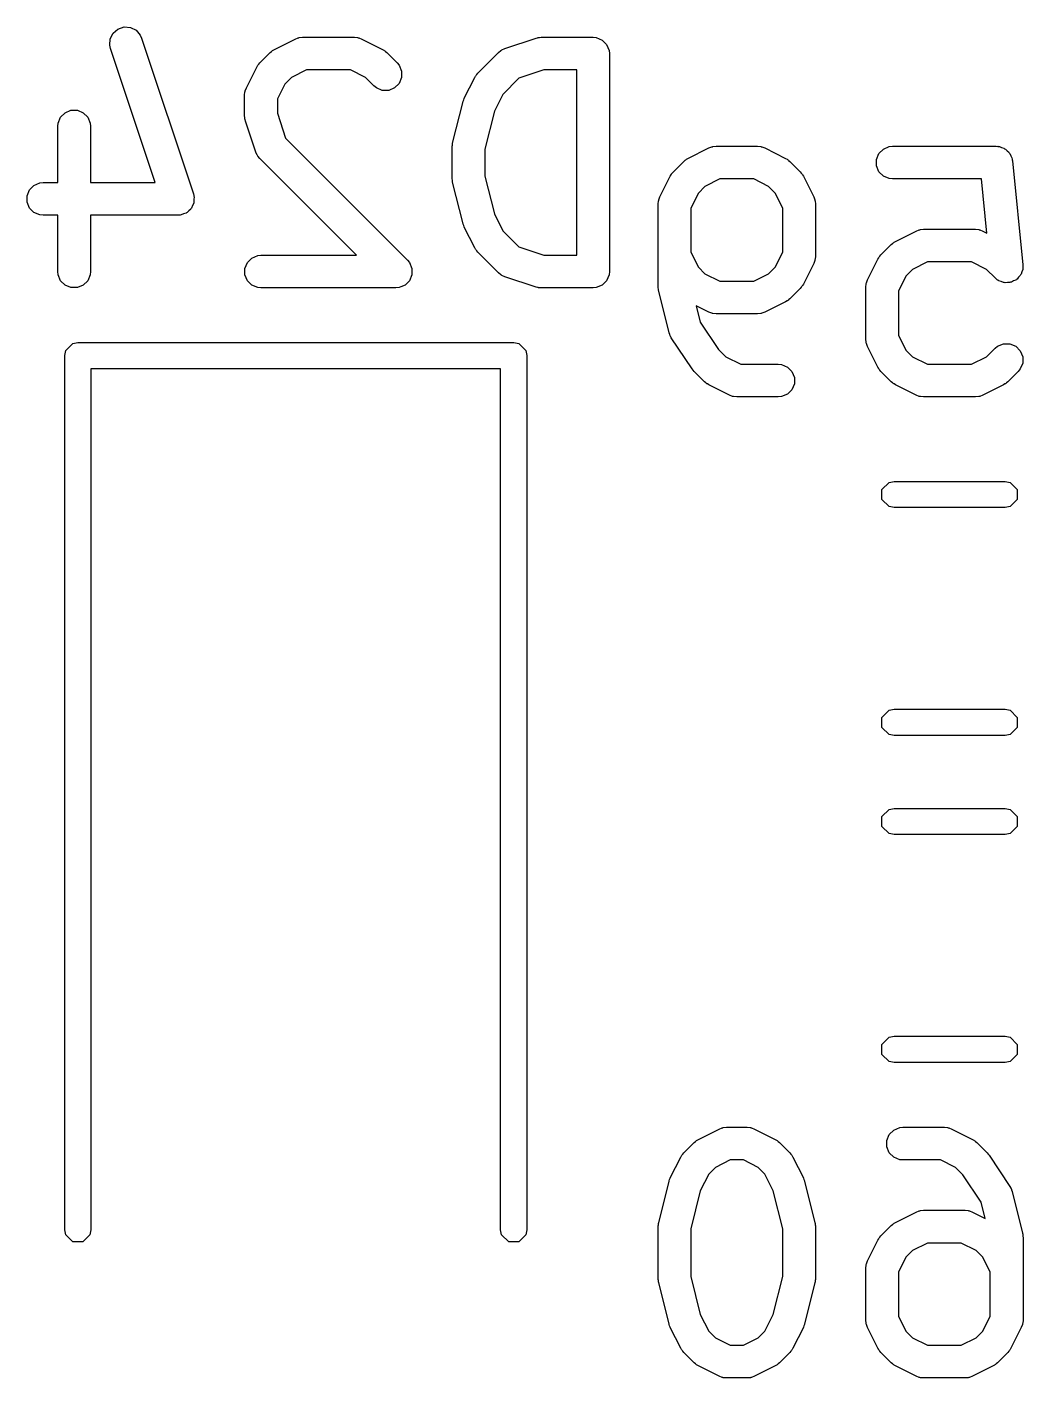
# Model space of a CAD drawing. Header units: inches. Extents: x 1.47 to 5.17, y -6.85 to -1.2.
# Drawn here: x 3.3348 to 3.5147, y -3.4382 to -3.1942 of the extents above; entities that cross this region are included whole.
import ezdxf

# ---------------------------------------------------------------- set-up
doc = ezdxf.new("R2010")
doc.units = ezdxf.units.IN
doc.header["$MEASUREMENT"] = 0
doc.layers.add('B.Silkscreen', color=31, linetype='CONTINUOUS', true_color=0xe8b2a7)

msp = doc.modelspace()

# ---------------------------------------------------------------- linework, layer by layer
at = {"layer": 'B.Silkscreen', "linetype": 'CONTINUOUS'}
for p, q in [((3.34985, -3.19635), (3.35037, -3.19532)), ((3.35037, -3.19532), (3.35124, -3.19457)), ((3.35124, -3.19457), (3.35233, -3.1942)), ((3.35233, -3.1942), (3.35348, -3.19429)), ((3.35348, -3.19429), (3.35451, -3.1948)), ((3.35451, -3.1948), (3.35527, -3.19567)), ((3.35527, -3.19567), (3.3555, -3.1962)), ((3.384, -3.19611), (3.38457, -3.19606)), ((3.38457, -3.19606), (3.39395, -3.19606)), ((3.39395, -3.19606), (3.39452, -3.19611)), ((3.42712, -3.19611), (3.42722, -3.1961)), ((3.42722, -3.1961), (3.42732, -3.19608)), ((3.42732, -3.19608), (3.4274, -3.19608)), ((3.4274, -3.19608), (3.42769, -3.19606)), ((3.42769, -3.19606), (3.43707, -3.19606)), ((3.43707, -3.19606), (3.43764, -3.19611)), ((3.34977, -3.1975), (3.34985, -3.19635)), ((3.3499, -3.19807), (3.34977, -3.1975)), ((3.35798, -3.2223), (3.3499, -3.19807)), ((3.3555, -3.1962), (3.36488, -3.22432)), ((3.37901, -3.19855), (3.3791, -3.19849)), ((3.3791, -3.19849), (3.37918, -3.19843)), ((3.37918, -3.19843), (3.37925, -3.1984)), ((3.37925, -3.1984), (3.3795, -3.19824)), ((3.3795, -3.19824), (3.38325, -3.19637)), ((3.38325, -3.19637), (3.38379, -3.19616)), ((3.38379, -3.19616), (3.3839, -3.19615)), ((3.3839, -3.19615), (3.384, -3.19611)), ((3.39452, -3.19611), (3.39462, -3.19615)), ((3.39462, -3.19615), (3.39473, -3.19616)), ((3.39473, -3.19616), (3.39527, -3.19637)), ((3.39527, -3.19637), (3.39902, -3.19824)), ((3.39902, -3.19824), (3.39926, -3.1984)), ((3.39926, -3.1984), (3.39934, -3.19843)), ((3.39934, -3.19843), (3.39942, -3.19849)), ((3.39942, -3.19849), (3.39951, -3.19855)), ((3.41998, -3.1988), (3.42043, -3.19843)), ((3.42043, -3.19843), (3.42052, -3.19839)), ((3.42052, -3.19839), (3.42061, -3.19832)), ((3.42061, -3.19832), (3.42113, -3.19808)), ((3.42113, -3.19808), (3.42676, -3.19621)), ((3.42676, -3.19621), (3.42704, -3.19614)), ((3.42704, -3.19614), (3.42712, -3.19611)), ((3.43764, -3.19611), (3.43871, -3.19655)), ((3.43871, -3.19655), (3.43952, -3.19737)), ((3.43952, -3.19737), (3.43996, -3.19843)), ((3.43996, -3.19843), (3.44002, -3.19901)), ((3.37656, -3.20104), (3.37662, -3.20095)), ((3.37662, -3.20095), (3.37667, -3.2009)), ((3.37667, -3.2009), (3.37686, -3.20067)), ((3.37686, -3.20067), (3.37873, -3.1988)), ((3.37873, -3.1988), (3.37896, -3.19861)), ((3.37896, -3.19861), (3.37901, -3.19855)), ((3.39951, -3.19855), (3.39956, -3.19861)), ((3.39956, -3.19861), (3.39978, -3.1988)), ((3.39978, -3.1988), (3.40166, -3.20067)), ((3.40166, -3.20067), (3.40203, -3.20112)), ((3.41623, -3.20254), (3.41998, -3.1988)), ((3.44002, -3.19901), (3.44002, -3.23838)), ((3.37443, -3.20519), (3.37631, -3.20144)), ((3.37631, -3.20144), (3.37646, -3.20119)), ((3.37646, -3.20119), (3.37649, -3.20112)), ((3.37649, -3.20112), (3.37656, -3.20104)), ((3.38257, -3.20331), (3.38137, -3.20451)), ((3.38527, -3.20196), (3.38257, -3.20331)), ((3.39325, -3.20196), (3.38527, -3.20196)), ((3.39595, -3.20331), (3.39325, -3.20196)), ((3.39748, -3.20485), (3.39595, -3.20331)), ((3.40203, -3.20112), (3.40247, -3.20218)), ((3.40247, -3.20333), (3.40203, -3.2044)), ((3.40247, -3.20218), (3.40247, -3.20333)), ((3.4138, -3.20706), (3.41568, -3.20331)), ((3.41568, -3.20331), (3.41583, -3.20306)), ((3.41583, -3.20306), (3.41586, -3.20299)), ((3.41586, -3.20299), (3.41593, -3.20291)), ((3.41593, -3.20291), (3.41599, -3.20282)), ((3.41599, -3.20282), (3.41604, -3.20277)), ((3.41604, -3.20277), (3.41623, -3.20254)), ((3.42817, -3.20196), (3.42366, -3.20346)), ((3.43411, -3.20196), (3.42817, -3.20196)), ((3.43411, -3.23543), (3.43411, -3.20196)), ((3.37418, -3.20593), (3.37422, -3.20583)), ((3.37422, -3.20583), (3.37423, -3.20573)), ((3.37423, -3.20573), (3.37443, -3.20519)), ((3.38137, -3.20451), (3.38003, -3.2072)), ((3.39793, -3.20521), (3.39748, -3.20485)), ((3.39899, -3.20565), (3.39793, -3.20521)), ((3.40015, -3.20565), (3.39899, -3.20565)), ((3.40121, -3.20521), (3.40015, -3.20565)), ((3.40203, -3.2044), (3.40121, -3.20521)), ((3.42366, -3.20346), (3.42074, -3.20638)), ((3.37412, -3.20651), (3.37418, -3.20593)), ((3.37412, -3.21026), (3.37412, -3.20651)), ((3.38003, -3.2072), (3.38003, -3.20978)), ((3.4117, -3.21517), (3.41358, -3.20767)), ((3.41358, -3.20767), (3.41359, -3.20762)), ((3.41359, -3.20762), (3.4136, -3.2076)), ((3.4136, -3.2076), (3.41369, -3.20736)), ((3.41369, -3.20736), (3.41377, -3.20712)), ((3.41377, -3.20712), (3.41379, -3.2071)), ((3.41379, -3.2071), (3.4138, -3.20706)), ((3.42074, -3.20638), (3.41923, -3.20941)), ((3.34043, -3.21156), (3.34087, -3.21049)), ((3.34087, -3.21049), (3.34169, -3.20968)), ((3.34169, -3.20968), (3.34275, -3.20924)), ((3.34275, -3.20924), (3.3439, -3.20924)), ((3.3439, -3.20924), (3.34497, -3.20968)), ((3.34497, -3.20968), (3.34578, -3.21049)), ((3.34578, -3.21049), (3.34622, -3.21156)), ((3.37415, -3.21055), (3.37412, -3.21026)), ((3.37414, -3.21063), (3.37415, -3.21055)), ((3.37417, -3.21073), (3.37414, -3.21063)), ((3.37418, -3.21083), (3.37417, -3.21073)), ((3.38003, -3.20978), (3.38153, -3.21429)), ((3.41923, -3.20941), (3.41752, -3.21625)), ((3.34037, -3.21213), (3.34043, -3.21156)), ((3.34037, -3.2223), (3.34037, -3.21213)), ((3.34622, -3.21156), (3.34628, -3.21213)), ((3.34628, -3.21213), (3.34628, -3.2223)), ((3.37421, -3.21091), (3.37418, -3.21083)), ((3.37427, -3.21119), (3.37421, -3.21091)), ((3.37615, -3.21682), (3.37427, -3.21119)), ((3.38153, -3.21429), (3.40353, -3.23629)), ((3.41162, -3.21574), (3.41165, -3.21552)), ((3.41165, -3.21552), (3.41167, -3.21531)), ((3.41167, -3.21531), (3.41169, -3.21527)), ((3.41169, -3.21527), (3.4117, -3.21517)), ((3.37638, -3.21734), (3.37615, -3.21682)), ((3.37645, -3.21742), (3.37638, -3.21734)), ((3.37649, -3.21752), (3.37645, -3.21742)), ((3.37686, -3.21797), (3.37649, -3.21752)), ((3.39432, -3.23543), (3.37686, -3.21797)), ((3.41163, -3.21578), (3.41162, -3.21574)), ((3.41162, -3.21588), (3.41163, -3.21578)), ((3.41162, -3.22151), (3.41162, -3.21588)), ((3.41752, -3.21625), (3.41752, -3.22114)), ((3.45396, -3.21808), (3.45421, -3.21793)), ((3.45421, -3.21793), (3.45796, -3.21605)), ((3.45796, -3.21605), (3.4585, -3.21585)), ((3.4585, -3.21585), (3.45861, -3.21584)), ((3.45861, -3.21584), (3.45871, -3.2158)), ((3.45871, -3.2158), (3.45928, -3.21574)), ((3.45928, -3.21574), (3.46678, -3.21574)), ((3.46678, -3.21574), (3.46736, -3.2158)), ((3.46736, -3.2158), (3.46745, -3.21584)), ((3.46745, -3.21584), (3.46756, -3.21585)), ((3.46756, -3.21585), (3.4681, -3.21605)), ((3.4681, -3.21605), (3.47185, -3.21793)), ((3.47185, -3.21793), (3.4721, -3.21808)), ((3.48826, -3.21812), (3.4887, -3.21705)), ((3.4887, -3.21705), (3.48951, -3.21624)), ((3.48951, -3.21624), (3.49058, -3.2158)), ((3.49058, -3.2158), (3.49115, -3.21574)), ((3.49115, -3.21574), (3.5099, -3.21574)), ((3.5099, -3.21574), (3.51011, -3.21576)), ((3.51011, -3.21576), (3.51019, -3.21575)), ((3.51019, -3.21575), (3.51026, -3.21578)), ((3.51026, -3.21578), (3.51048, -3.2158)), ((3.51048, -3.2158), (3.51087, -3.21596)), ((3.51087, -3.21596), (3.51129, -3.21609)), ((3.51129, -3.21609), (3.5114, -3.21618)), ((3.5114, -3.21618), (3.51154, -3.21624)), ((3.51154, -3.21624), (3.51185, -3.21654)), ((3.51185, -3.21654), (3.51218, -3.21682)), ((3.51218, -3.21682), (3.51225, -3.21695)), ((3.51225, -3.21695), (3.51236, -3.21705)), ((3.51236, -3.21705), (3.51252, -3.21745)), ((3.51252, -3.21745), (3.51272, -3.21783)), ((3.51272, -3.21783), (3.51277, -3.21805)), ((3.51277, -3.21805), (3.5128, -3.21812)), ((3.45138, -3.22058), (3.45157, -3.22036)), ((3.45157, -3.22036), (3.45344, -3.21848)), ((3.45344, -3.21848), (3.45367, -3.21829)), ((3.45367, -3.21829), (3.45372, -3.21824)), ((3.45372, -3.21824), (3.45381, -3.21818)), ((3.45381, -3.21818), (3.45389, -3.21811)), ((3.45389, -3.21811), (3.45396, -3.21808)), ((3.4721, -3.21808), (3.47217, -3.21811)), ((3.47217, -3.21811), (3.47225, -3.21818)), ((3.47225, -3.21818), (3.47234, -3.21824)), ((3.47234, -3.21824), (3.47239, -3.21829)), ((3.47239, -3.21829), (3.47262, -3.21848)), ((3.47262, -3.21848), (3.47449, -3.22036)), ((3.47449, -3.22036), (3.47468, -3.22058)), ((3.48826, -3.21927), (3.48826, -3.21812)), ((3.4887, -3.22033), (3.48826, -3.21927)), ((3.48951, -3.22115), (3.4887, -3.22033)), ((3.5128, -3.21812), (3.5128, -3.21819)), ((3.5128, -3.21819), (3.51284, -3.2184)), ((3.51284, -3.2184), (3.51471, -3.23715)), ((3.33525, -3.22361), (3.33606, -3.2228)), ((3.33606, -3.2228), (3.33713, -3.22236)), ((3.33713, -3.22236), (3.3377, -3.2223)), ((3.3377, -3.2223), (3.34037, -3.2223)), ((3.34628, -3.2223), (3.35798, -3.2223)), ((3.41163, -3.22161), (3.41162, -3.22151)), ((3.41162, -3.22165), (3.41163, -3.22161)), ((3.41165, -3.22186), (3.41162, -3.22165)), ((3.41167, -3.22208), (3.41165, -3.22186)), ((3.41169, -3.22212), (3.41167, -3.22208)), ((3.4117, -3.22222), (3.41169, -3.22212)), ((3.41358, -3.22972), (3.4117, -3.22222)), ((3.41752, -3.22114), (3.41923, -3.22797)), ((3.44914, -3.22487), (3.45102, -3.22112)), ((3.45102, -3.22112), (3.45117, -3.22087)), ((3.45117, -3.22087), (3.4512, -3.2208)), ((3.4512, -3.2208), (3.45127, -3.22072)), ((3.45127, -3.22072), (3.45132, -3.22063)), ((3.45132, -3.22063), (3.45138, -3.22058)), ((3.45998, -3.22165), (3.45728, -3.223)), ((3.46608, -3.22165), (3.45998, -3.22165)), ((3.46878, -3.223), (3.46608, -3.22165)), ((3.47468, -3.22058), (3.47474, -3.22063)), ((3.47474, -3.22063), (3.47479, -3.22072)), ((3.47479, -3.22072), (3.47486, -3.2208)), ((3.47486, -3.2208), (3.47489, -3.22087)), ((3.47489, -3.22087), (3.47505, -3.22112)), ((3.47505, -3.22112), (3.47692, -3.22487)), ((3.49058, -3.22159), (3.48951, -3.22115)), ((3.49115, -3.22165), (3.49058, -3.22159)), ((3.50723, -3.22165), (3.49115, -3.22165)), ((3.5082, -3.23142), (3.50723, -3.22165)), ((3.33481, -3.22468), (3.33525, -3.22361)), ((3.33481, -3.22583), (3.33481, -3.22468)), ((3.36488, -3.22432), (3.36494, -3.22461)), ((3.36494, -3.22461), (3.36497, -3.22468)), ((3.36497, -3.22468), (3.36497, -3.22474)), ((3.36497, -3.22474), (3.365, -3.22489)), ((3.365, -3.22489), (3.36497, -3.22536)), ((3.36497, -3.22536), (3.36497, -3.22583)), ((3.44893, -3.22541), (3.44914, -3.22487)), ((3.45608, -3.22419), (3.45474, -3.22689)), ((3.45728, -3.223), (3.45608, -3.22419)), ((3.46998, -3.22419), (3.46878, -3.223)), ((3.47133, -3.22689), (3.46998, -3.22419)), ((3.47692, -3.22487), (3.47713, -3.22541)), ((3.33525, -3.2269), (3.33481, -3.22583)), ((3.33606, -3.22771), (3.33525, -3.2269)), ((3.33713, -3.22815), (3.33606, -3.22771)), ((3.36354, -3.22782), (3.36309, -3.22797)), ((3.36362, -3.22775), (3.36354, -3.22782)), ((3.36372, -3.22771), (3.36362, -3.22775)), ((3.36405, -3.22738), (3.36372, -3.22771)), ((3.36441, -3.22707), (3.36405, -3.22738)), ((3.36445, -3.22697), (3.36441, -3.22707)), ((3.36453, -3.2269), (3.36445, -3.22697)), ((3.36471, -3.22646), (3.36453, -3.2269)), ((3.36492, -3.22604), (3.36471, -3.22646)), ((3.36493, -3.22593), (3.36492, -3.22604)), ((3.36497, -3.22583), (3.36493, -3.22593)), ((3.44883, -3.22619), (3.44889, -3.22562)), ((3.44883, -3.24119), (3.44883, -3.22619)), ((3.44889, -3.22562), (3.44893, -3.22552)), ((3.44893, -3.22552), (3.44893, -3.22541)), ((3.45474, -3.22689), (3.45474, -3.23487)), ((3.47133, -3.23487), (3.47133, -3.22689)), ((3.47713, -3.22541), (3.47714, -3.22552)), ((3.47714, -3.22552), (3.47718, -3.22562)), ((3.47718, -3.22562), (3.47723, -3.22619)), ((3.47723, -3.22619), (3.47723, -3.23557)), ((3.3377, -3.22821), (3.33713, -3.22815)), ((3.34037, -3.22821), (3.3377, -3.22821)), ((3.34037, -3.23838), (3.34037, -3.22821)), ((3.36207, -3.22821), (3.34628, -3.22821)), ((3.34628, -3.22821), (3.34628, -3.23838)), ((3.36237, -3.22818), (3.36207, -3.22821)), ((3.36244, -3.22818), (3.36237, -3.22818)), ((3.3625, -3.22817), (3.36244, -3.22818)), ((3.36265, -3.22815), (3.3625, -3.22817)), ((3.36309, -3.22797), (3.36265, -3.22815)), ((3.41359, -3.22976), (3.41358, -3.22972)), ((3.4136, -3.22978), (3.41359, -3.22976)), ((3.41369, -3.23002), (3.4136, -3.22978)), ((3.41377, -3.23027), (3.41369, -3.23002)), ((3.41923, -3.22797), (3.42074, -3.23101)), ((3.41379, -3.23028), (3.41377, -3.23027)), ((3.4138, -3.23033), (3.41379, -3.23028)), ((3.41568, -3.23407), (3.4138, -3.23033)), ((3.42074, -3.23101), (3.42366, -3.23392)), ((3.49171, -3.23293), (3.49546, -3.23105)), ((3.49546, -3.23105), (3.496, -3.23084)), ((3.496, -3.23084), (3.4961, -3.23084)), ((3.4961, -3.23084), (3.4962, -3.2308)), ((3.4962, -3.2308), (3.49678, -3.23074)), ((3.49678, -3.23074), (3.50615, -3.23074)), ((3.50615, -3.23074), (3.50673, -3.2308)), ((3.50673, -3.2308), (3.50682, -3.23084)), ((3.50682, -3.23084), (3.50693, -3.23084)), ((3.50693, -3.23084), (3.50747, -3.23105)), ((3.50747, -3.23105), (3.5082, -3.23142)), ((3.41583, -3.23432), (3.41568, -3.23407)), ((3.41586, -3.23439), (3.41583, -3.23432)), ((3.41593, -3.23448), (3.41586, -3.23439)), ((3.41599, -3.23456), (3.41593, -3.23448)), ((3.41604, -3.23462), (3.41599, -3.23456)), ((3.41623, -3.23484), (3.41604, -3.23462)), ((3.41998, -3.23859), (3.41623, -3.23484)), ((3.42366, -3.23392), (3.42817, -3.23543)), ((3.45474, -3.23487), (3.45608, -3.23757)), ((3.46998, -3.23757), (3.47133, -3.23487)), ((3.48906, -3.23535), (3.49094, -3.23348)), ((3.49094, -3.23348), (3.49117, -3.23329)), ((3.49117, -3.23329), (3.49122, -3.23323)), ((3.49122, -3.23323), (3.49131, -3.23318)), ((3.49131, -3.23318), (3.49139, -3.23311)), ((3.49139, -3.23311), (3.49146, -3.23308)), ((3.49146, -3.23308), (3.49171, -3.23293)), ((3.37418, -3.2378), (3.37462, -3.23674)), ((3.37462, -3.23674), (3.37543, -3.23592)), ((3.37543, -3.23592), (3.3765, -3.23548)), ((3.3765, -3.23548), (3.37707, -3.23543)), ((3.37707, -3.23543), (3.39432, -3.23543)), ((3.40353, -3.23629), (3.4039, -3.23674)), ((3.4039, -3.23674), (3.40434, -3.2378)), ((3.42817, -3.23543), (3.43411, -3.23543)), ((3.45608, -3.23757), (3.45728, -3.23876)), ((3.46878, -3.23876), (3.46998, -3.23757)), ((3.47692, -3.23689), (3.47505, -3.24064)), ((3.47713, -3.23635), (3.47692, -3.23689)), ((3.47714, -3.23624), (3.47713, -3.23635)), ((3.47718, -3.23614), (3.47714, -3.23624)), ((3.47723, -3.23557), (3.47718, -3.23614)), ((3.48664, -3.23987), (3.48851, -3.23612)), ((3.48851, -3.23612), (3.48867, -3.23587)), ((3.48867, -3.23587), (3.4887, -3.2358)), ((3.4887, -3.2358), (3.48876, -3.23572)), ((3.48876, -3.23572), (3.48882, -3.23563)), ((3.48882, -3.23563), (3.48888, -3.23558)), ((3.48888, -3.23558), (3.48906, -3.23535)), ((3.49747, -3.23664), (3.49478, -3.23799)), ((3.50545, -3.23664), (3.49747, -3.23664)), ((3.50815, -3.23799), (3.50545, -3.23664)), ((3.51471, -3.23715), (3.51471, -3.23773)), ((3.34043, -3.23895), (3.34037, -3.23838)), ((3.34087, -3.24002), (3.34043, -3.23895)), ((3.34169, -3.24083), (3.34087, -3.24002)), ((3.34578, -3.24002), (3.34497, -3.24083)), ((3.34622, -3.23895), (3.34578, -3.24002)), ((3.34628, -3.23838), (3.34622, -3.23895)), ((3.37418, -3.23895), (3.37418, -3.2378)), ((3.37462, -3.24002), (3.37418, -3.23895)), ((3.37543, -3.24083), (3.37462, -3.24002)), ((3.4039, -3.24002), (3.40309, -3.24083)), ((3.40434, -3.23895), (3.4039, -3.24002)), ((3.40434, -3.2378), (3.40434, -3.23895)), ((3.42043, -3.23896), (3.41998, -3.23859)), ((3.42052, -3.239), (3.42043, -3.23896)), ((3.42061, -3.23907), (3.42052, -3.239)), ((3.42113, -3.23931), (3.42061, -3.23907)), ((3.42676, -3.24118), (3.42113, -3.23931)), ((3.43952, -3.24002), (3.43871, -3.24083)), ((3.43996, -3.23895), (3.43952, -3.24002)), ((3.44002, -3.23838), (3.43996, -3.23895)), ((3.45728, -3.23876), (3.45998, -3.24011)), ((3.46608, -3.24011), (3.46878, -3.23876)), ((3.48643, -3.24041), (3.48664, -3.23987)), ((3.49358, -3.23919), (3.49223, -3.24189)), ((3.49478, -3.23799), (3.49358, -3.23919)), ((3.50969, -3.23953), (3.50815, -3.23799)), ((3.51013, -3.2399), (3.50969, -3.23953)), ((3.51027, -3.23995), (3.51013, -3.2399)), ((3.51039, -3.24005), (3.51027, -3.23995)), ((3.51342, -3.2399), (3.51302, -3.24006)), ((3.51352, -3.23979), (3.51342, -3.2399)), ((3.51365, -3.23972), (3.51352, -3.23979)), ((3.51392, -3.23939), (3.51365, -3.23972)), ((3.51423, -3.23908), (3.51392, -3.23939)), ((3.51429, -3.23894), (3.51423, -3.23908)), ((3.51438, -3.23883), (3.51429, -3.23894)), ((3.51451, -3.23842), (3.51438, -3.23883)), ((3.51467, -3.23802), (3.51451, -3.23842)), ((3.51471, -3.23773), (3.51467, -3.23787)), ((3.51467, -3.23787), (3.51467, -3.23802)), ((3.34275, -3.24127), (3.34169, -3.24083)), ((3.3439, -3.24127), (3.34275, -3.24127)), ((3.34497, -3.24083), (3.3439, -3.24127)), ((3.3765, -3.24127), (3.37543, -3.24083)), ((3.37707, -3.24133), (3.3765, -3.24127)), ((3.40144, -3.24133), (3.37707, -3.24133)), ((3.40202, -3.24127), (3.40144, -3.24133)), ((3.40233, -3.24115), (3.40202, -3.24127)), ((3.40309, -3.24083), (3.40233, -3.24115)), ((3.42704, -3.24124), (3.42676, -3.24118)), ((3.42712, -3.24127), (3.42704, -3.24124)), ((3.42722, -3.24128), (3.42712, -3.24127)), ((3.42732, -3.24131), (3.42722, -3.24128)), ((3.4274, -3.2413), (3.42732, -3.24131)), ((3.42769, -3.24133), (3.4274, -3.2413)), ((3.43707, -3.24133), (3.42769, -3.24133)), ((3.43764, -3.24127), (3.43707, -3.24133)), ((3.43871, -3.24083), (3.43764, -3.24127)), ((3.44884, -3.24129), (3.44883, -3.24119)), ((3.44883, -3.24133), (3.44884, -3.24129)), ((3.44887, -3.24155), (3.44883, -3.24133)), ((3.44889, -3.24177), (3.44887, -3.24155)), ((3.4489, -3.24181), (3.44889, -3.24177)), ((3.44892, -3.24191), (3.4489, -3.24181)), ((3.45079, -3.24941), (3.44892, -3.24191)), ((3.45998, -3.24011), (3.46608, -3.24011)), ((3.47449, -3.2414), (3.47262, -3.24328)), ((3.47468, -3.24118), (3.47449, -3.2414)), ((3.47474, -3.24113), (3.47468, -3.24118)), ((3.47479, -3.24104), (3.47474, -3.24113)), ((3.47486, -3.24096), (3.47479, -3.24104)), ((3.47489, -3.24088), (3.47486, -3.24096)), ((3.47505, -3.24064), (3.47489, -3.24088)), ((3.48632, -3.24119), (3.48638, -3.24061)), ((3.48632, -3.25056), (3.48632, -3.24119)), ((3.48638, -3.24061), (3.48642, -3.24052)), ((3.48642, -3.24052), (3.48643, -3.24041)), ((3.49223, -3.24189), (3.49223, -3.24987)), ((3.5108, -3.24017), (3.51039, -3.24005)), ((3.5112, -3.24034), (3.5108, -3.24017)), ((3.51135, -3.24034), (3.5112, -3.24034)), ((3.51149, -3.24038), (3.51135, -3.24034)), ((3.51192, -3.24034), (3.51149, -3.24038)), ((3.51235, -3.24034), (3.51192, -3.24034)), ((3.51249, -3.24028), (3.51235, -3.24034)), ((3.51264, -3.24027), (3.51249, -3.24028)), ((3.51302, -3.24006), (3.51264, -3.24027)), ((3.45796, -3.24571), (3.45567, -3.24456)), ((3.45567, -3.24456), (3.4564, -3.24748)), ((3.47185, -3.24383), (3.4681, -3.24571)), ((3.4721, -3.24368), (3.47185, -3.24383)), ((3.47217, -3.24365), (3.4721, -3.24368)), ((3.47225, -3.24358), (3.47217, -3.24365)), ((3.47234, -3.24352), (3.47225, -3.24358)), ((3.47239, -3.24346), (3.47234, -3.24352)), ((3.47262, -3.24328), (3.47239, -3.24346)), ((3.4585, -3.24591), (3.45796, -3.24571)), ((3.45861, -3.24592), (3.4585, -3.24591)), ((3.45871, -3.24596), (3.45861, -3.24592)), ((3.45928, -3.24602), (3.45871, -3.24596)), ((3.46678, -3.24602), (3.45928, -3.24602)), ((3.46736, -3.24596), (3.46678, -3.24602)), ((3.46745, -3.24592), (3.46736, -3.24596)), ((3.46756, -3.24591), (3.46745, -3.24592)), ((3.4681, -3.24571), (3.46756, -3.24591)), ((3.45091, -3.24975), (3.45079, -3.24941)), ((3.45093, -3.24982), (3.45091, -3.24975)), ((3.4564, -3.24748), (3.4597, -3.25243)), ((3.3418, -3.25264), (3.34308, -3.25136)), ((3.34308, -3.25136), (3.34398, -3.25118)), ((3.34398, -3.25118), (3.42272, -3.25118)), ((3.42272, -3.25118), (3.42363, -3.25136)), ((3.42363, -3.25136), (3.42491, -3.25264)), ((3.45096, -3.24988), (3.45093, -3.24982)), ((3.45099, -3.24995), (3.45096, -3.24988)), ((3.45103, -3.25001), (3.45099, -3.24995)), ((3.4512, -3.25033), (3.45103, -3.25001)), ((3.45495, -3.25595), (3.4512, -3.25033)), ((3.48638, -3.25114), (3.48632, -3.25056)), ((3.48642, -3.25124), (3.48638, -3.25114)), ((3.48643, -3.25134), (3.48642, -3.25124)), ((3.48664, -3.25189), (3.48643, -3.25134)), ((3.48851, -3.25563), (3.48664, -3.25189)), ((3.49223, -3.24987), (3.49358, -3.25257)), ((3.50969, -3.25223), (3.51013, -3.25186)), ((3.51013, -3.25186), (3.5112, -3.25142)), ((3.5112, -3.25142), (3.51235, -3.25142)), ((3.51235, -3.25142), (3.51342, -3.25186)), ((3.51342, -3.25186), (3.51423, -3.25267)), ((3.34162, -3.25354), (3.3418, -3.25264)), ((3.34162, -3.41142), (3.34162, -3.25354)), ((3.42491, -3.25264), (3.42509, -3.25354)), ((3.42509, -3.25354), (3.42509, -3.41142)), ((3.4597, -3.25243), (3.46103, -3.25376)), ((3.46103, -3.25376), (3.46373, -3.25511)), ((3.49358, -3.25257), (3.49478, -3.25376)), ((3.49478, -3.25376), (3.49747, -3.25511)), ((3.50545, -3.25511), (3.50815, -3.25376)), ((3.50815, -3.25376), (3.50969, -3.25223)), ((3.51423, -3.25267), (3.51467, -3.25374)), ((3.51467, -3.25374), (3.51467, -3.25489)), ((3.42036, -3.25591), (3.34635, -3.25591)), ((3.34635, -3.25591), (3.34635, -3.41142)), ((3.42036, -3.41142), (3.42036, -3.25591)), ((3.45513, -3.25617), (3.45495, -3.25595)), ((3.45495, -3.25595), (3.45495, -3.25595)), ((3.45495, -3.25595), (3.45495, -3.25595)), ((3.45532, -3.2564), (3.45513, -3.25617)), ((3.45719, -3.25828), (3.45532, -3.2564)), ((3.45532, -3.2564), (3.45532, -3.2564)), ((3.45532, -3.2564), (3.45532, -3.2564)), ((3.46373, -3.25511), (3.47053, -3.25511)), ((3.47053, -3.25511), (3.47111, -3.25517)), ((3.47111, -3.25517), (3.47217, -3.25561)), ((3.47217, -3.25561), (3.47299, -3.25642)), ((3.47299, -3.25642), (3.47343, -3.25749)), ((3.48867, -3.25588), (3.48851, -3.25563)), ((3.4887, -3.25595), (3.48867, -3.25588)), ((3.48876, -3.25604), (3.4887, -3.25595)), ((3.48882, -3.25612), (3.48876, -3.25604)), ((3.48888, -3.25618), (3.48882, -3.25612)), ((3.48906, -3.2564), (3.48888, -3.25618)), ((3.49094, -3.25828), (3.48906, -3.2564)), ((3.49747, -3.25511), (3.50545, -3.25511)), ((3.51386, -3.2564), (3.51199, -3.25828)), ((3.51423, -3.25595), (3.51386, -3.2564)), ((3.51467, -3.25489), (3.51423, -3.25595)), ((3.45742, -3.25846), (3.45719, -3.25828)), ((3.45747, -3.25852), (3.45742, -3.25846)), ((3.45756, -3.25858), (3.45747, -3.25852)), ((3.45764, -3.25864), (3.45756, -3.25858)), ((3.45771, -3.25867), (3.45764, -3.25864)), ((3.45796, -3.25883), (3.45771, -3.25867)), ((3.46171, -3.2607), (3.45796, -3.25883)), ((3.47343, -3.25864), (3.47299, -3.2597)), ((3.47343, -3.25749), (3.47343, -3.25864)), ((3.49117, -3.25846), (3.49094, -3.25828)), ((3.49122, -3.25852), (3.49117, -3.25846)), ((3.49131, -3.25858), (3.49122, -3.25852)), ((3.49139, -3.25864), (3.49131, -3.25858)), ((3.49146, -3.25867), (3.49139, -3.25864)), ((3.49171, -3.25883), (3.49146, -3.25867)), ((3.49546, -3.2607), (3.49171, -3.25883)), ((3.51122, -3.25883), (3.50747, -3.2607)), ((3.51147, -3.25867), (3.51122, -3.25883)), ((3.51154, -3.25864), (3.51147, -3.25867)), ((3.51162, -3.25858), (3.51154, -3.25864)), ((3.51171, -3.25852), (3.51162, -3.25858)), ((3.51176, -3.25846), (3.51171, -3.25852)), ((3.51199, -3.25828), (3.51176, -3.25846)), ((3.46225, -3.26091), (3.46171, -3.2607)), ((3.46236, -3.26092), (3.46225, -3.26091)), ((3.46245, -3.26096), (3.46236, -3.26092)), ((3.46303, -3.26102), (3.46245, -3.26096)), ((3.47053, -3.26102), (3.46303, -3.26102)), ((3.47111, -3.26096), (3.47053, -3.26102)), ((3.47217, -3.26052), (3.47111, -3.26096)), ((3.47299, -3.2597), (3.47217, -3.26052)), ((3.496, -3.26091), (3.49546, -3.2607)), ((3.4961, -3.26092), (3.496, -3.26091)), ((3.4962, -3.26096), (3.4961, -3.26092)), ((3.49678, -3.26102), (3.4962, -3.26096)), ((3.50615, -3.26102), (3.49678, -3.26102)), ((3.50673, -3.26096), (3.50615, -3.26102)), ((3.50682, -3.26092), (3.50673, -3.26096)), ((3.50693, -3.26091), (3.50682, -3.26092)), ((3.50747, -3.2607), (3.50693, -3.26091)), ((3.48925, -3.27774), (3.49053, -3.27646)), ((3.49053, -3.27646), (3.49144, -3.27628)), ((3.49144, -3.27628), (3.51149, -3.27628)), ((3.51149, -3.27628), (3.5124, -3.27646)), ((3.5124, -3.27646), (3.51367, -3.27774)), ((3.48925, -3.27955), (3.48925, -3.27774)), ((3.51367, -3.27774), (3.51367, -3.27955)), ((3.49053, -3.28082), (3.48925, -3.27955)), ((3.49144, -3.281), (3.49053, -3.28082)), ((3.51149, -3.281), (3.49144, -3.281)), ((3.5124, -3.28082), (3.51149, -3.281)), ((3.51367, -3.27955), (3.5124, -3.28082)), ((3.48925, -3.31888), (3.49053, -3.3176)), ((3.49053, -3.3176), (3.49144, -3.31742)), ((3.49144, -3.31742), (3.51149, -3.31742)), ((3.51149, -3.31742), (3.5124, -3.3176)), ((3.5124, -3.3176), (3.51367, -3.31888)), ((3.48925, -3.32069), (3.48925, -3.31888)), ((3.51367, -3.31888), (3.51367, -3.32069)), ((3.49053, -3.32197), (3.48925, -3.32069)), ((3.49144, -3.32215), (3.49053, -3.32197)), ((3.51149, -3.32215), (3.49144, -3.32215)), ((3.5124, -3.32197), (3.51149, -3.32215)), ((3.51367, -3.32069), (3.5124, -3.32197)), ((3.48925, -3.33679), (3.49053, -3.33551)), ((3.48925, -3.3386), (3.48925, -3.33679)), ((3.49053, -3.33551), (3.49144, -3.33533)), ((3.49144, -3.33533), (3.51149, -3.33533)), ((3.51149, -3.33533), (3.5124, -3.33551)), ((3.5124, -3.33551), (3.51367, -3.33679)), ((3.51367, -3.33679), (3.51367, -3.3386)), ((3.49053, -3.33988), (3.48925, -3.3386)), ((3.49144, -3.34006), (3.49053, -3.33988)), ((3.5124, -3.33988), (3.51149, -3.34006)), ((3.51367, -3.3386), (3.5124, -3.33988)), ((3.51149, -3.34006), (3.49144, -3.34006)), ((3.49053, -3.37666), (3.49144, -3.37648)), ((3.49144, -3.37648), (3.51149, -3.37648)), ((3.51149, -3.37648), (3.5124, -3.37666)), ((3.48925, -3.37793), (3.49053, -3.37666)), ((3.48925, -3.37974), (3.48925, -3.37793)), ((3.5124, -3.37666), (3.51367, -3.37793)), ((3.51367, -3.37793), (3.51367, -3.37974)), ((3.49053, -3.38102), (3.48925, -3.37974)), ((3.49144, -3.3812), (3.49053, -3.38102)), ((3.51149, -3.3812), (3.49144, -3.3812)), ((3.5124, -3.38102), (3.51149, -3.3812)), ((3.51367, -3.37974), (3.5124, -3.38102)), ((3.45609, -3.39509), (3.45984, -3.39322)), ((3.45984, -3.39322), (3.46038, -3.39301)), ((3.46038, -3.39301), (3.46048, -3.393)), ((3.46048, -3.393), (3.46058, -3.39296)), ((3.46058, -3.39296), (3.46116, -3.39291)), ((3.46116, -3.39291), (3.46491, -3.39291)), ((3.46491, -3.39291), (3.46548, -3.39296)), ((3.46548, -3.39296), (3.46558, -3.393)), ((3.46558, -3.393), (3.46569, -3.39301)), ((3.46569, -3.39301), (3.46623, -3.39322)), ((3.46623, -3.39322), (3.46998, -3.39509)), ((3.49057, -3.39422), (3.49139, -3.3934)), ((3.49139, -3.3934), (3.49245, -3.39296)), ((3.49245, -3.39296), (3.49303, -3.39291)), ((3.49303, -3.39291), (3.50053, -3.39291)), ((3.50053, -3.39291), (3.5011, -3.39296)), ((3.5011, -3.39296), (3.5012, -3.393)), ((3.5012, -3.393), (3.50131, -3.39301)), ((3.50131, -3.39301), (3.50185, -3.39322)), ((3.50185, -3.39322), (3.5056, -3.39509)), ((3.45344, -3.39752), (3.45532, -3.39565)), ((3.45532, -3.39565), (3.45555, -3.39546)), ((3.45555, -3.39546), (3.4556, -3.3954)), ((3.4556, -3.3954), (3.45569, -3.39535)), ((3.45569, -3.39535), (3.45577, -3.39528)), ((3.45577, -3.39528), (3.45584, -3.39525)), ((3.45584, -3.39525), (3.45609, -3.39509)), ((3.46998, -3.39509), (3.47022, -3.39525)), ((3.47022, -3.39525), (3.4703, -3.39528)), ((3.4703, -3.39528), (3.47038, -3.39535)), ((3.47038, -3.39535), (3.47047, -3.3954)), ((3.47047, -3.3954), (3.47052, -3.39546)), ((3.47052, -3.39546), (3.47074, -3.39565)), ((3.47074, -3.39565), (3.47262, -3.39752)), ((3.49013, -3.39528), (3.49057, -3.39422)), ((3.49013, -3.39644), (3.49013, -3.39528)), ((3.5056, -3.39509), (3.50584, -3.39525)), ((3.50584, -3.39525), (3.50592, -3.39528)), ((3.50592, -3.39528), (3.506, -3.39535)), ((3.506, -3.39535), (3.50609, -3.3954)), ((3.50609, -3.3954), (3.50614, -3.39546)), ((3.50614, -3.39546), (3.50636, -3.39565)), ((3.50636, -3.39565), (3.50824, -3.39752)), ((3.45102, -3.40204), (3.45289, -3.39829)), ((3.45289, -3.39829), (3.45305, -3.39804)), ((3.45305, -3.39804), (3.45308, -3.39797)), ((3.45308, -3.39797), (3.45314, -3.39789)), ((3.45314, -3.39789), (3.4532, -3.3978)), ((3.4532, -3.3978), (3.45326, -3.39775)), ((3.45326, -3.39775), (3.45344, -3.39752)), ((3.47262, -3.39752), (3.4728, -3.39775)), ((3.4728, -3.39775), (3.47286, -3.3978)), ((3.47286, -3.3978), (3.47292, -3.39789)), ((3.47292, -3.39789), (3.47299, -3.39797)), ((3.47299, -3.39797), (3.47301, -3.39804)), ((3.47301, -3.39804), (3.47317, -3.39829)), ((3.47317, -3.39829), (3.47505, -3.40204)), ((3.49057, -3.3975), (3.49013, -3.39644)), ((3.49139, -3.39831), (3.49057, -3.3975)), ((3.49245, -3.39876), (3.49139, -3.39831)), ((3.50824, -3.39752), (3.50824, -3.39752)), ((3.50824, -3.39752), (3.50824, -3.39752)), ((3.50824, -3.39752), (3.50843, -3.39775)), ((3.50843, -3.39775), (3.50861, -3.39797)), ((3.50861, -3.39797), (3.50861, -3.39797)), ((3.50861, -3.39797), (3.50861, -3.39797)), ((3.50861, -3.39797), (3.51236, -3.40359)), ((3.45916, -3.40016), (3.45796, -3.40136)), ((3.46185, -3.39881), (3.45916, -3.40016)), ((3.46421, -3.39881), (3.46185, -3.39881)), ((3.46691, -3.40016), (3.46421, -3.39881)), ((3.4681, -3.40136), (3.46691, -3.40016)), ((3.49303, -3.39881), (3.49245, -3.39876)), ((3.49983, -3.39881), (3.49303, -3.39881)), ((3.50253, -3.40016), (3.49983, -3.39881)), ((3.50386, -3.40149), (3.50253, -3.40016)), ((3.44892, -3.41014), (3.45079, -3.40264)), ((3.45079, -3.40264), (3.45081, -3.4026)), ((3.45081, -3.40258), (3.4509, -3.40234)), ((3.45081, -3.4026), (3.45081, -3.40258)), ((3.4509, -3.40234), (3.45099, -3.4021)), ((3.45099, -3.4021), (3.451, -3.40208)), ((3.451, -3.40208), (3.45102, -3.40204)), ((3.45796, -3.40136), (3.45644, -3.40439)), ((3.46962, -3.40439), (3.4681, -3.40136)), ((3.47505, -3.40204), (3.47506, -3.40208)), ((3.47506, -3.40208), (3.47507, -3.4021)), ((3.47507, -3.4021), (3.47516, -3.40234)), ((3.47516, -3.40234), (3.47525, -3.40258)), ((3.47525, -3.40258), (3.47525, -3.4026)), ((3.47525, -3.4026), (3.47527, -3.40264)), ((3.47527, -3.40264), (3.47714, -3.41014)), ((3.50716, -3.40645), (3.50386, -3.40149)), ((3.45644, -3.40439), (3.45474, -3.41122)), ((3.47133, -3.41122), (3.46962, -3.40439)), ((3.51236, -3.40359), (3.51253, -3.40391)), ((3.51253, -3.40391), (3.51257, -3.40397)), ((3.51257, -3.40397), (3.51259, -3.40404)), ((3.51259, -3.40404), (3.51263, -3.40411)), ((3.51263, -3.40411), (3.51264, -3.40418)), ((3.51264, -3.40418), (3.51276, -3.40452)), ((3.51276, -3.40452), (3.51464, -3.41202)), ((3.49171, -3.41009), (3.49546, -3.40822)), ((3.49546, -3.40822), (3.496, -3.40801)), ((3.496, -3.40801), (3.4961, -3.408)), ((3.4961, -3.408), (3.4962, -3.40796)), ((3.4962, -3.40796), (3.49678, -3.4079)), ((3.49678, -3.4079), (3.50428, -3.4079)), ((3.50428, -3.4079), (3.50485, -3.40796)), ((3.50485, -3.40796), (3.50495, -3.408)), ((3.50495, -3.408), (3.50506, -3.40801)), ((3.50506, -3.40801), (3.5056, -3.40822)), ((3.5056, -3.40822), (3.50789, -3.40936)), ((3.50789, -3.40936), (3.50716, -3.40645)), ((3.44883, -3.41071), (3.44887, -3.4105)), ((3.44884, -3.41076), (3.44883, -3.41071)), ((3.44883, -3.41086), (3.44884, -3.41076)), ((3.44887, -3.4105), (3.44889, -3.41028)), ((3.44889, -3.41028), (3.4489, -3.41024)), ((3.4489, -3.41024), (3.44892, -3.41014)), ((3.47714, -3.41014), (3.47716, -3.41024)), ((3.47716, -3.41024), (3.47718, -3.41028)), ((3.47718, -3.41028), (3.4772, -3.4105)), ((3.4772, -3.4105), (3.47723, -3.41071)), ((3.47723, -3.41071), (3.47722, -3.41076)), ((3.47722, -3.41076), (3.47723, -3.41086)), ((3.48906, -3.41252), (3.49094, -3.41064)), ((3.49094, -3.41064), (3.49117, -3.41046)), ((3.49117, -3.41046), (3.49122, -3.4104)), ((3.49122, -3.4104), (3.49131, -3.41034)), ((3.49131, -3.41034), (3.49139, -3.41028)), ((3.49139, -3.41028), (3.49146, -3.41025)), ((3.49146, -3.41025), (3.49171, -3.41009)), ((3.3418, -3.41232), (3.34162, -3.41142)), ((3.34308, -3.4136), (3.3418, -3.41232)), ((3.34617, -3.41232), (3.34489, -3.4136)), ((3.34635, -3.41142), (3.34617, -3.41232)), ((3.42054, -3.41232), (3.42036, -3.41142)), ((3.42182, -3.4136), (3.42054, -3.41232)), ((3.42491, -3.41232), (3.42363, -3.4136)), ((3.42509, -3.41142), (3.42491, -3.41232)), ((3.44883, -3.42023), (3.44883, -3.41086)), ((3.45474, -3.41122), (3.45474, -3.41987)), ((3.47133, -3.41987), (3.47133, -3.41122)), ((3.47723, -3.41086), (3.47723, -3.42023)), ((3.48851, -3.41329), (3.48867, -3.41304)), ((3.48867, -3.41304), (3.4887, -3.41297)), ((3.4887, -3.41297), (3.48876, -3.41289)), ((3.48876, -3.41289), (3.48882, -3.4128)), ((3.48882, -3.4128), (3.48888, -3.41275)), ((3.48888, -3.41275), (3.48906, -3.41252)), ((3.51464, -3.41202), (3.51465, -3.41212)), ((3.51465, -3.41212), (3.51467, -3.41216)), ((3.51467, -3.41216), (3.51469, -3.41237)), ((3.51469, -3.41237), (3.51472, -3.41259)), ((3.51472, -3.41259), (3.51472, -3.41263)), ((3.51472, -3.41263), (3.51473, -3.41273)), ((3.51473, -3.41273), (3.51473, -3.42773)), ((3.34489, -3.4136), (3.34308, -3.4136)), ((3.42363, -3.4136), (3.42182, -3.4136)), ((3.48664, -3.41704), (3.48851, -3.41329)), ((3.49478, -3.41516), (3.49358, -3.41636)), ((3.49747, -3.41381), (3.49478, -3.41516)), ((3.50358, -3.41381), (3.49747, -3.41381)), ((3.50628, -3.41516), (3.50358, -3.41381)), ((3.50747, -3.41636), (3.50628, -3.41516)), ((3.48632, -3.41836), (3.48638, -3.41778)), ((3.48638, -3.41778), (3.48642, -3.41768)), ((3.48642, -3.41768), (3.48643, -3.41758)), ((3.48643, -3.41758), (3.48664, -3.41704)), ((3.49358, -3.41636), (3.49223, -3.41905)), ((3.50882, -3.41905), (3.50747, -3.41636)), ((3.44884, -3.42033), (3.44883, -3.42023)), ((3.44883, -3.42037), (3.44884, -3.42033)), ((3.44887, -3.42059), (3.44883, -3.42037)), ((3.45474, -3.41987), (3.45644, -3.4267)), ((3.46962, -3.4267), (3.47133, -3.41987)), ((3.47723, -3.42037), (3.4772, -3.42059)), ((3.47723, -3.42023), (3.47722, -3.42033)), ((3.47722, -3.42033), (3.47723, -3.42037)), ((3.48632, -3.42773), (3.48632, -3.41836)), ((3.49223, -3.41905), (3.49223, -3.42703)), ((3.50882, -3.42703), (3.50882, -3.41905)), ((3.44889, -3.42081), (3.44887, -3.42059)), ((3.4489, -3.42085), (3.44889, -3.42081)), ((3.44892, -3.42095), (3.4489, -3.42085)), ((3.45079, -3.42845), (3.44892, -3.42095)), ((3.47714, -3.42095), (3.47527, -3.42845)), ((3.47716, -3.42085), (3.47714, -3.42095)), ((3.47718, -3.42081), (3.47716, -3.42085)), ((3.4772, -3.42059), (3.47718, -3.42081)), ((3.45644, -3.4267), (3.45796, -3.42973)), ((3.4681, -3.42973), (3.46962, -3.4267)), ((3.48638, -3.42831), (3.48632, -3.42773)), ((3.49223, -3.42703), (3.49358, -3.42973)), ((3.50747, -3.42973), (3.50882, -3.42703)), ((3.51473, -3.42773), (3.51467, -3.42831)), ((3.45081, -3.42849), (3.45079, -3.42845)), ((3.45081, -3.42851), (3.45081, -3.42849)), ((3.4509, -3.42875), (3.45081, -3.42851)), ((3.45099, -3.42899), (3.4509, -3.42875)), ((3.451, -3.42901), (3.45099, -3.42899)), ((3.45102, -3.42905), (3.451, -3.42901)), ((3.45289, -3.4328), (3.45102, -3.42905)), ((3.45796, -3.42973), (3.45916, -3.43093)), ((3.46691, -3.43093), (3.4681, -3.42973)), ((3.47505, -3.42905), (3.47317, -3.4328)), ((3.47506, -3.42901), (3.47505, -3.42905)), ((3.47507, -3.42899), (3.47506, -3.42901)), ((3.47516, -3.42875), (3.47507, -3.42899)), ((3.47525, -3.42851), (3.47516, -3.42875)), ((3.47527, -3.42845), (3.47525, -3.42849)), ((3.47525, -3.42849), (3.47525, -3.42851)), ((3.48642, -3.4284), (3.48638, -3.42831)), ((3.48643, -3.42851), (3.48642, -3.4284)), ((3.48664, -3.42905), (3.48643, -3.42851)), ((3.48851, -3.4328), (3.48664, -3.42905)), ((3.49358, -3.42973), (3.49478, -3.43093)), ((3.50628, -3.43093), (3.50747, -3.42973)), ((3.51442, -3.42905), (3.51254, -3.4328)), ((3.51462, -3.42851), (3.51442, -3.42905)), ((3.51463, -3.4284), (3.51462, -3.42851)), ((3.51467, -3.42831), (3.51463, -3.4284)), ((3.45916, -3.43093), (3.46185, -3.43228)), ((3.46185, -3.43228), (3.46421, -3.43228)), ((3.46421, -3.43228), (3.46691, -3.43093)), ((3.49478, -3.43093), (3.49747, -3.43228)), ((3.49747, -3.43228), (3.50358, -3.43228)), ((3.50358, -3.43228), (3.50628, -3.43093)), ((3.45305, -3.43305), (3.45289, -3.4328)), ((3.45308, -3.43312), (3.45305, -3.43305)), ((3.45314, -3.4332), (3.45308, -3.43312)), ((3.4532, -3.43329), (3.45314, -3.4332)), ((3.45326, -3.43334), (3.4532, -3.43329)), ((3.45344, -3.43357), (3.45326, -3.43334)), ((3.45532, -3.43544), (3.45344, -3.43357)), ((3.47262, -3.43357), (3.47074, -3.43544)), ((3.4728, -3.43334), (3.47262, -3.43357)), ((3.47286, -3.43329), (3.4728, -3.43334)), ((3.47292, -3.4332), (3.47286, -3.43329)), ((3.47299, -3.43312), (3.47292, -3.4332)), ((3.47301, -3.43305), (3.47299, -3.43312)), ((3.47317, -3.4328), (3.47301, -3.43305)), ((3.48867, -3.43305), (3.48851, -3.4328)), ((3.4887, -3.43312), (3.48867, -3.43305)), ((3.48876, -3.4332), (3.4887, -3.43312)), ((3.48882, -3.43329), (3.48876, -3.4332)), ((3.48888, -3.43334), (3.48882, -3.43329)), ((3.48906, -3.43357), (3.48888, -3.43334)), ((3.49094, -3.43544), (3.48906, -3.43357)), ((3.51199, -3.43357), (3.51011, -3.43544)), ((3.51217, -3.43334), (3.51199, -3.43357)), ((3.51223, -3.43329), (3.51217, -3.43334)), ((3.51229, -3.4332), (3.51223, -3.43329)), ((3.51236, -3.43312), (3.51229, -3.4332)), ((3.51239, -3.43305), (3.51236, -3.43312)), ((3.51254, -3.4328), (3.51239, -3.43305)), ((3.45555, -3.43563), (3.45532, -3.43544)), ((3.4556, -3.43569), (3.45555, -3.43563)), ((3.45569, -3.43574), (3.4556, -3.43569)), ((3.45577, -3.43581), (3.45569, -3.43574)), ((3.45584, -3.43584), (3.45577, -3.43581)), ((3.45609, -3.436), (3.45584, -3.43584)), ((3.45984, -3.43787), (3.45609, -3.436)), ((3.46998, -3.436), (3.46623, -3.43787)), ((3.47022, -3.43584), (3.46998, -3.436)), ((3.4703, -3.43581), (3.47022, -3.43584)), ((3.47038, -3.43574), (3.4703, -3.43581)), ((3.47047, -3.43569), (3.47038, -3.43574)), ((3.47052, -3.43563), (3.47047, -3.43569)), ((3.47074, -3.43544), (3.47052, -3.43563)), ((3.49117, -3.43563), (3.49094, -3.43544)), ((3.49122, -3.43569), (3.49117, -3.43563)), ((3.49131, -3.43574), (3.49122, -3.43569)), ((3.49139, -3.43581), (3.49131, -3.43574)), ((3.49146, -3.43584), (3.49139, -3.43581)), ((3.49171, -3.436), (3.49146, -3.43584)), ((3.49546, -3.43787), (3.49171, -3.436)), ((3.50935, -3.436), (3.5056, -3.43787)), ((3.50959, -3.43584), (3.50935, -3.436)), ((3.50967, -3.43581), (3.50959, -3.43584)), ((3.50975, -3.43574), (3.50967, -3.43581)), ((3.50984, -3.43569), (3.50975, -3.43574)), ((3.50989, -3.43563), (3.50984, -3.43569)), ((3.51011, -3.43544), (3.50989, -3.43563)), ((3.46038, -3.43808), (3.45984, -3.43787)), ((3.46048, -3.43808), (3.46038, -3.43808)), ((3.46058, -3.43813), (3.46048, -3.43808)), ((3.46116, -3.43818), (3.46058, -3.43813)), ((3.46491, -3.43818), (3.46116, -3.43818)), ((3.46548, -3.43813), (3.46491, -3.43818)), ((3.46558, -3.43808), (3.46548, -3.43813)), ((3.46569, -3.43808), (3.46558, -3.43808)), ((3.46623, -3.43787), (3.46569, -3.43808)), ((3.496, -3.43808), (3.49546, -3.43787)), ((3.4961, -3.43808), (3.496, -3.43808)), ((3.4962, -3.43813), (3.4961, -3.43808)), ((3.49678, -3.43818), (3.4962, -3.43813)), ((3.50428, -3.43818), (3.49678, -3.43818)), ((3.50485, -3.43813), (3.50428, -3.43818)), ((3.50495, -3.43808), (3.50485, -3.43813)), ((3.50506, -3.43808), (3.50495, -3.43808)), ((3.5056, -3.43787), (3.50506, -3.43808))]:
    msp.add_line(p, q, dxfattribs=at)

doc.saveas('drawing.dxf')
